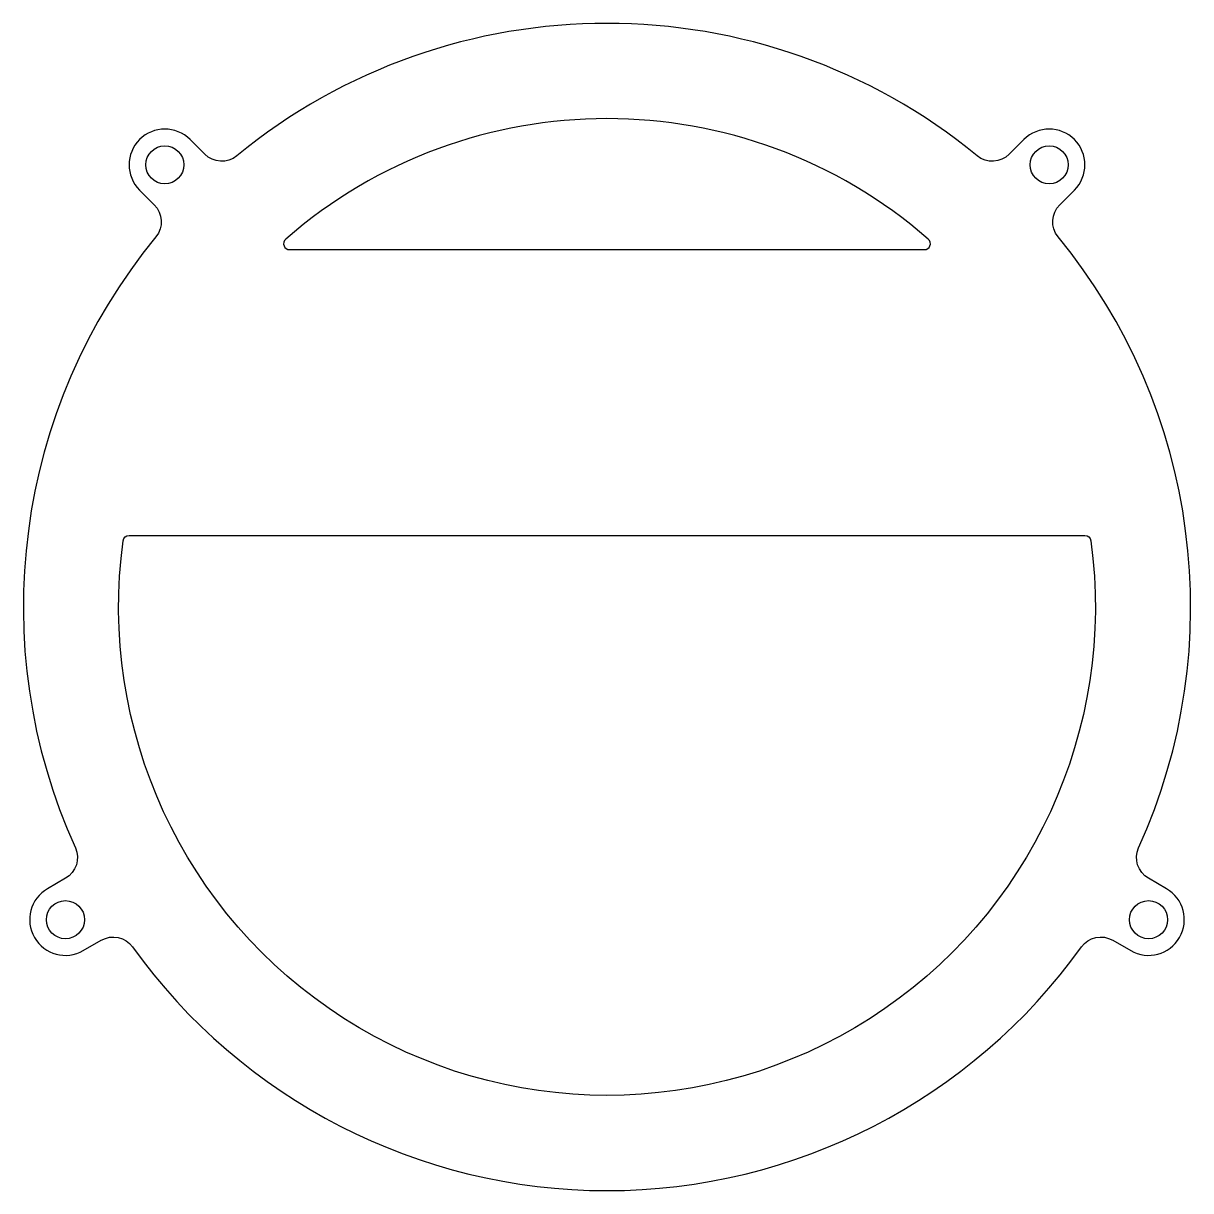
# Model space of a CAD drawing. Header units: millimetres. Extents: x -49 to 49, y -49 to 49.
import ezdxf

# ---------------------------------------------------------------- set-up
doc = ezdxf.new("R2010")
doc.units = ezdxf.units.MM
doc.layers.get('0').update_dxf_attribs({"linetype": 'CONTINUOUS'})

msp = doc.modelspace()

# ---------------------------------------------------------------- linework, layer by layer
for points in [[(35.002, 39.244), (33.767, 38.01, -0.385734), (31.084, 37.878, 0.357793), (-31.084, 37.878, -0.385734), (-33.767, 38.01), (-35.002, 39.244, 0.999993), (-39.244, 35.002), (-38.01, 33.767, -0.385734), (-37.878, 31.084, 0.285553), (-44.633, -20.222, -0.385734), (-45.455, -22.779), (-46.966, -23.652, 0.999997), (-43.966, -28.848), (-42.455, -27.975, -0.385734), (-39.829, -28.542, 0.51364), (39.829, -28.542, -0.385734), (42.455, -27.975), (43.966, -28.848, 0.999993), (46.966, -23.652), (45.455, -22.779, -0.385734), (44.633, -20.222, 0.285553), (37.878, 31.084, -0.385734), (38.01, 33.767), (39.244, 35.002, 0.999993)], [(26.975, 30.877, 0.375293), (-26.975, 30.877, 0.69281), (-26.646, 30), (26.646, 30, 0.69281)], [(-40.125, 6), (40.125, 6, -0.374855), (40.62, 5.568, -1.146423), (-40.62, 5.568, -0.374855)]]:
    msp.add_lwpolyline(points, format="xyb", close=True)
for centre in [(-37.123, 37.123), (37.123, 37.123), (-45.466, -26.25), (45.466, -26.25)]:
    msp.add_circle(centre, 1.6)

doc.saveas('drawing.dxf')
